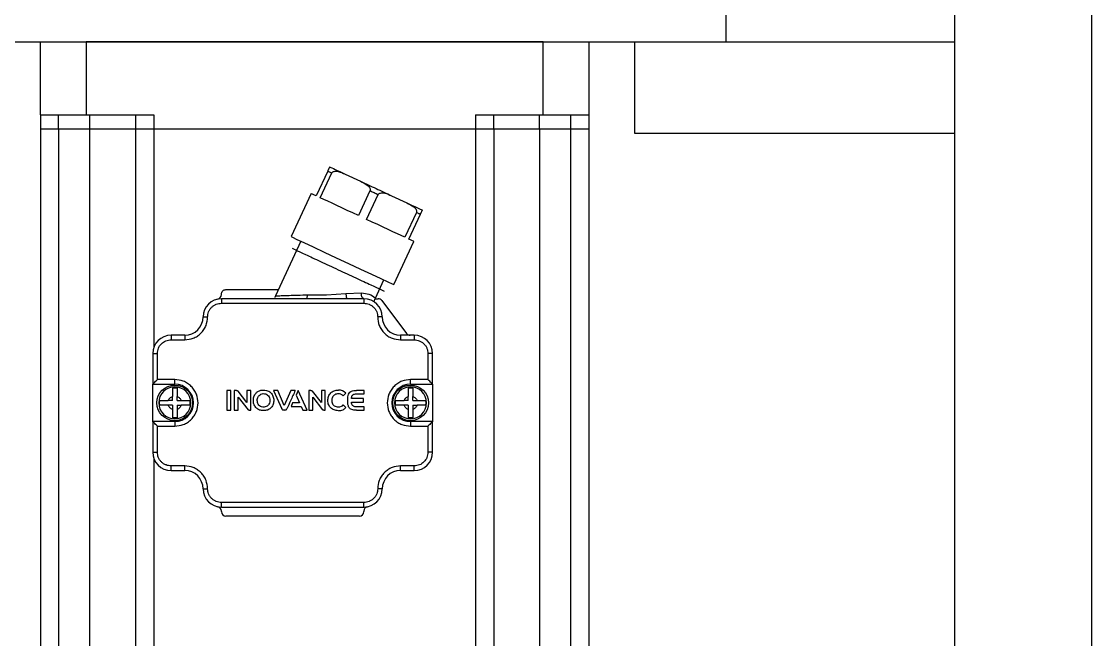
# Model space of a CAD drawing. Header units: millimetres. Extents: x 415 to 2018, y 500 to 823.
# Drawn here: x 666.59 to 678.29, y 648.04 to 654.8 of the extents above; entities that cross this region are included whole.
import ezdxf

# ---------------------------------------------------------------- set-up
doc = ezdxf.new("R2010")
doc.units = ezdxf.units.MM

msp = doc.modelspace()

# ---------------------------------------------------------------- linework, layer by layer
at = {"color": 161, "linetype": 'Continuous', "lineweight": 25, "true_color": 0x67adff}
for p, q in [((676.7947, 658.4776), (676.7947, 642.4776)), ((678.2947, 658.4776), (678.2947, 642.4776)), ((674.2947, 655.3811), (674.2947, 654.5811)), ((666.2947, 654.5811), (673.2947, 654.5811)), ((666.7947, 653.7811), (666.7947, 654.5811)), ((667.2947, 654.5811), (667.2947, 653.7811)), ((672.2947, 654.5811), (667.2947, 654.5811)), ((672.2947, 653.7811), (672.2947, 654.5811)), ((672.7947, 654.5811), (672.7947, 653.7811)), ((673.2947, 654.5811), (676.7947, 654.5811)), ((673.2947, 654.5811), (673.2947, 653.5811)), ((666.7947, 653.7811), (667.2947, 653.7811)), ((666.7947, 653.7811), (666.7947, 653.6311)), ((666.9947, 653.6311), (666.9947, 653.7811)), ((667.2947, 653.7811), (668.0347, 653.7811)), ((667.3347, 653.6311), (667.3347, 653.7811)), ((667.8347, 653.7811), (667.8347, 653.6311)), ((668.0347, 653.7811), (668.0347, 653.6311)), ((671.5547, 653.7811), (672.2947, 653.7811)), ((671.5547, 653.7811), (671.5547, 653.6311)), ((671.7547, 653.6311), (671.7547, 653.7811)), ((672.2547, 653.6311), (672.2547, 653.7811)), ((672.2947, 653.7811), (672.7947, 653.7811)), ((672.5947, 653.7811), (672.5947, 653.6311)), ((672.7947, 653.7811), (672.7947, 653.6311)), ((666.7947, 653.6311), (666.7947, 644.9011)), ((666.7947, 653.6311), (666.9947, 653.6311)), ((666.9947, 653.6311), (666.9947, 644.9011)), ((666.9947, 653.6311), (667.3347, 653.6311)), ((667.3347, 644.9011), (667.3347, 653.6311)), ((667.3347, 653.6311), (667.8347, 653.6311)), ((667.8347, 653.6311), (667.8347, 644.9011)), ((667.8347, 653.6311), (668.0347, 653.6311)), ((668.0347, 653.6311), (671.5547, 653.6311)), ((668.0347, 653.6311), (668.0347, 651.2335)), ((671.5547, 653.6311), (671.5547, 644.9011)), ((671.5547, 653.6311), (671.7547, 653.6311)), ((671.7547, 653.6311), (671.7547, 644.9011)), ((671.7547, 653.6311), (672.2547, 653.6311)), ((672.2547, 653.6311), (672.2547, 644.9011)), ((672.2547, 653.6311), (672.5947, 653.6311)), ((672.5947, 653.6311), (672.5947, 644.9011)), ((672.5947, 653.6311), (672.7947, 653.6311)), ((672.7947, 653.6311), (672.7947, 644.9011)), ((673.2947, 653.5811), (676.7947, 653.5811)), ((669.9381, 653.1678), (669.8113, 652.8959)), ((669.8562, 652.875), (669.983, 653.1469)), ((670.1295, 653.1337), (670.2964, 653.0559)), ((669.7569, 652.9213), (669.5372, 652.45)), ((670.4007, 652.9521), (670.2739, 652.6802)), ((670.3638, 652.6383), (670.4905, 652.9102)), ((670.6371, 652.8971), (670.8039, 652.8192)), ((670.9082, 652.7154), (670.7814, 652.4436)), ((670.8264, 652.4226), (670.9532, 652.6945)), ((669.6459, 652.3993), (669.3674, 651.8021)), ((670.661, 651.926), (670.8807, 652.3972)), ((668.8247, 651.8711), (669.3996, 651.8711)), ((670.4593, 651.7775), (670.5522, 651.9767)), ((668.7747, 651.816), (668.7747, 651.8211)), ((668.7747, 651.7711), (668.7747, 651.7211)), ((669.7026, 651.7711), (668.7747, 651.7711)), ((669.7179, 651.814), (669.9249, 651.8146)), ((669.9249, 651.8146), (670.1381, 651.8282)), ((670.1381, 651.8282), (670.3071, 651.834)), ((670.3347, 651.7711), (670.1534, 651.7711)), ((670.3347, 651.7711), (670.3347, 651.7211)), ((670.4563, 651.7711), (670.4899, 651.7711)), ((670.5297, 651.7511), (670.7997, 651.3911)), ((668.7747, 651.7211), (670.3347, 651.7211)), ((668.5747, 651.5711), (668.6247, 651.5711)), ((670.5347, 651.5711), (670.4847, 651.5711)), ((668.3747, 651.3711), (668.2247, 651.3711)), ((668.2247, 651.3711), (668.2247, 651.3211)), ((668.2247, 651.3211), (668.3747, 651.3211)), ((668.3747, 651.3711), (668.3747, 651.3211)), ((670.8847, 651.3711), (670.7347, 651.3711)), ((670.7347, 651.3711), (670.7347, 651.3211)), ((670.7347, 651.3211), (670.8847, 651.3211)), ((670.8847, 651.3711), (670.8847, 651.3211)), ((668.0247, 651.1711), (668.0247, 650.8361)), ((668.0247, 651.1711), (668.0747, 651.1711)), ((668.0747, 650.8861), (668.0747, 651.1711)), ((671.0347, 651.1711), (671.0347, 650.8861)), ((671.0847, 651.1711), (671.0347, 651.1711)), ((671.0847, 650.8361), (671.0847, 651.1711)), ((668.0247, 650.8361), (668.2647, 650.8361)), ((668.0247, 650.4261), (668.0247, 650.8361)), ((668.2647, 650.8861), (668.0747, 650.8861)), ((668.2647, 650.8361), (668.2647, 650.8861)), ((671.0347, 650.8861), (670.8447, 650.8861)), ((670.8447, 650.8361), (670.8447, 650.8861)), ((670.8447, 650.8361), (671.0847, 650.8361)), ((671.0847, 650.8361), (671.0847, 650.4261)), ((668.2397, 650.7959), (668.2897, 650.7959)), ((668.2397, 650.7959), (668.2397, 650.7018)), ((668.2397, 650.6561), (668.2397, 650.7018)), ((668.2897, 650.7959), (668.2897, 650.7018)), ((668.2897, 650.6561), (668.2897, 650.7018)), ((668.8781, 650.7672), (668.8354, 650.7672)), ((668.8354, 650.7672), (668.8354, 650.5504)), ((668.8781, 650.5504), (668.8781, 650.7672)), ((668.9164, 650.7671), (668.9164, 650.5502)), ((668.9398, 650.7671), (668.9164, 650.7671)), ((669.0541, 650.6368), (668.9584, 650.7579)), ((669.0541, 650.7674), (669.0541, 650.6368)), ((669.0972, 650.7674), (669.0541, 650.7674)), ((669.0972, 650.5502), (669.0972, 650.7674)), ((669.3441, 650.7672), (669.4352, 650.5643)), ((669.3923, 650.7672), (669.3441, 650.7672)), ((669.4632, 650.6015), (669.3923, 650.7672)), ((669.5341, 650.7672), (669.4632, 650.6015)), ((669.5823, 650.7672), (669.5341, 650.7672)), ((669.6158, 650.7672), (669.5932, 650.7168)), ((669.5932, 650.7168), (669.6305, 650.6311)), ((669.713, 650.5504), (669.6158, 650.7672)), ((669.731, 650.7671), (669.731, 650.5502)), ((669.7544, 650.7671), (669.731, 650.7671)), ((669.8687, 650.6368), (669.773, 650.7579)), ((669.9117, 650.7674), (669.8687, 650.7674)), ((669.8687, 650.7674), (669.8687, 650.6368)), ((669.9117, 650.5502), (669.9117, 650.7674)), ((670.1065, 650.7099), (670.1353, 650.7377)), ((670.3354, 650.7673), (670.2533, 650.7672)), ((670.2542, 650.7294), (670.3354, 650.7294)), ((670.3354, 650.7294), (670.3354, 650.7673)), ((670.8197, 650.7959), (670.8697, 650.7959)), ((670.8197, 650.7959), (670.8197, 650.7018)), ((670.8197, 650.6561), (670.8197, 650.7018)), ((670.8697, 650.7959), (670.8697, 650.7018)), ((670.8697, 650.6561), (670.8697, 650.7018)), ((668.0897, 650.6311), (668.098, 650.6311)), ((668.098, 650.6311), (668.0999, 650.6561)), ((668.0999, 650.6061), (668.098, 650.6311)), ((668.2397, 650.6561), (668.194, 650.6561)), ((668.2397, 650.6061), (668.194, 650.6061)), ((668.2397, 650.6061), (668.2397, 650.5604)), ((668.2897, 650.6561), (668.3354, 650.6561)), ((668.2897, 650.6061), (668.3354, 650.6061)), ((668.2897, 650.6061), (668.2897, 650.5604)), ((668.4294, 650.6561), (668.4313, 650.6311)), ((668.4313, 650.6311), (668.4294, 650.6061)), ((668.4313, 650.6311), (668.4397, 650.6311)), ((668.9595, 650.692), (669.0669, 650.5568)), ((668.9595, 650.5502), (668.9595, 650.692)), ((669.5547, 650.6311), (669.5366, 650.5907)), ((669.5366, 650.5907), (669.6479, 650.5907)), ((669.6305, 650.6311), (669.5547, 650.6311)), ((669.6479, 650.5907), (669.666, 650.5504)), ((669.7741, 650.692), (669.8814, 650.5568)), ((669.7741, 650.5502), (669.7741, 650.692)), ((670.138, 650.579), (670.1086, 650.6087)), ((670.3283, 650.6789), (670.1985, 650.6789)), ((670.1985, 650.6385), (670.3283, 650.6385)), ((670.3354, 650.5881), (670.2542, 650.5881)), ((670.3283, 650.6385), (670.3283, 650.6789)), ((670.3354, 650.5503), (670.3354, 650.5881)), ((670.6697, 650.6311), (670.678, 650.6311)), ((670.678, 650.6311), (670.6799, 650.6561)), ((670.6799, 650.6061), (670.678, 650.6311)), ((670.8197, 650.6561), (670.774, 650.6561)), ((670.8197, 650.6061), (670.774, 650.6061)), ((670.8197, 650.6061), (670.8197, 650.5604)), ((670.8697, 650.6561), (670.9154, 650.6561)), ((670.8697, 650.6061), (670.9154, 650.6061)), ((670.8697, 650.6061), (670.8697, 650.5604)), ((671.0094, 650.6561), (671.0113, 650.6311)), ((671.0113, 650.6311), (671.0094, 650.6061)), ((671.0113, 650.6311), (671.0197, 650.6311)), ((668.2397, 650.5604), (668.2397, 650.4663)), ((668.2897, 650.4663), (668.2397, 650.4663)), ((668.2897, 650.5604), (668.2897, 650.4663)), ((668.8354, 650.5504), (668.8781, 650.5504)), ((668.9164, 650.5502), (668.9595, 650.5502)), ((669.0802, 650.5502), (669.0972, 650.5502)), ((669.4699, 650.5504), (669.4565, 650.5504)), ((669.666, 650.5504), (669.713, 650.5504)), ((669.731, 650.5502), (669.7741, 650.5502)), ((669.8948, 650.5502), (669.9117, 650.5502)), ((670.2533, 650.5503), (670.3354, 650.5503)), ((670.8197, 650.5604), (670.8197, 650.4663)), ((670.8697, 650.4663), (670.8197, 650.4663)), ((670.8697, 650.5604), (670.8697, 650.4663)), ((668.2647, 650.4261), (668.0247, 650.4261)), ((668.0247, 650.4261), (668.0247, 650.0911)), ((668.0747, 650.0911), (668.0747, 650.3761)), ((668.0747, 650.3761), (668.2647, 650.3761)), ((668.2647, 650.4261), (668.2647, 650.3761)), ((671.0847, 650.4261), (670.8447, 650.4261)), ((670.8447, 650.4261), (670.8447, 650.3761)), ((670.8447, 650.3761), (671.0347, 650.3761)), ((671.0347, 650.3761), (671.0347, 650.0911)), ((671.0847, 650.0911), (671.0847, 650.4261)), ((668.0247, 650.0911), (668.0747, 650.0911)), ((668.0347, 650.0286), (668.0347, 644.9011)), ((671.0847, 650.0911), (671.0347, 650.0911)), ((668.3747, 649.9411), (668.2247, 649.9411)), ((668.2247, 649.8911), (668.2247, 649.9411)), ((668.2247, 649.8911), (668.3747, 649.8911)), ((668.3747, 649.8911), (668.3747, 649.9411)), ((670.8847, 649.9411), (670.7347, 649.9411)), ((670.7347, 649.8911), (670.7347, 649.9411)), ((670.7347, 649.8911), (670.8847, 649.8911)), ((670.8847, 649.8911), (670.8847, 649.9411)), ((668.5747, 649.6911), (668.6247, 649.6911)), ((670.5347, 649.6911), (670.4847, 649.6911)), ((670.3347, 649.5411), (668.7747, 649.5411)), ((668.7747, 649.4911), (668.7747, 649.5411)), ((670.3347, 649.4911), (670.3347, 649.5411)), ((668.7747, 649.4911), (670.3347, 649.4911)), ((668.7747, 649.4411), (668.7747, 649.4461)), ((670.3347, 649.4461), (670.3347, 649.4411)), ((670.2847, 649.3911), (668.8247, 649.3911))]:
    msp.add_line(p, q, dxfattribs=at)
for points in [[(669.9381, 653.1678), (669.943, 653.1655), (669.9481, 653.1631), (669.9535, 653.1607), (669.959, 653.1581), (669.9647, 653.1554), (669.9706, 653.1527), (669.9767, 653.1498), (669.983, 653.1469)], [(669.8113, 652.8959), (669.7877, 652.9069), (669.7707, 652.9149), (669.7604, 652.9197), (669.7569, 652.9213)], [(670.4007, 652.9521), (670.4119, 652.9469), (670.4231, 652.9416), (670.4344, 652.9364), (670.4456, 652.9312), (670.4569, 652.9259), (670.4681, 652.9207), (670.4793, 652.9154), (670.4905, 652.9102)], [(670.2739, 652.6802), (670.2122, 652.709), (670.1518, 652.7372), (670.0935, 652.7644), (670.0379, 652.7903), (669.9857, 652.8146), (669.9377, 652.837), (669.8944, 652.8572), (669.8562, 652.875)], [(670.9082, 652.7154), (670.9145, 652.7125), (670.9206, 652.7097), (670.9265, 652.7069), (670.9322, 652.7042), (670.9378, 652.7017), (670.9431, 652.6992), (670.9482, 652.6968), (670.9532, 652.6945)], [(670.7814, 652.4436), (670.7433, 652.4613), (670.7, 652.4816), (670.6519, 652.504), (670.5998, 652.5283), (670.5442, 652.5542), (670.4859, 652.5814), (670.4255, 652.6095), (670.3638, 652.6383)], [(669.5372, 652.45), (669.5535, 652.4424), (669.6015, 652.42), (669.6785, 652.3841), (669.7799, 652.3368), (669.8998, 652.2809), (670.0313, 652.2196), (670.1668, 652.1564), (670.2983, 652.0951), (670.4183, 652.0391), (670.5197, 651.9919), (670.5966, 651.956), (670.6447, 651.9336), (670.661, 651.926)], [(670.8807, 652.3972), (670.8773, 652.3989), (670.867, 652.4037), (670.8499, 652.4116), (670.8264, 652.4226)], [(668.0247, 650.8361), (668.0256, 650.8371), (668.0285, 650.8399), (668.0331, 650.8445), (668.0393, 650.8507), (668.0469, 650.8583), (668.0555, 650.867), (668.0649, 650.8763), (668.0747, 650.8861)], [(671.0847, 650.8361), (671.0837, 650.8371), (671.0809, 650.8399), (671.0762, 650.8445), (671.07, 650.8507), (671.0624, 650.8583), (671.0538, 650.867), (671.0444, 650.8763), (671.0347, 650.8861)], [(668.0747, 650.3761), (668.0649, 650.3858), (668.0555, 650.3952), (668.0469, 650.4039), (668.0393, 650.4114), (668.0331, 650.4177), (668.0285, 650.4223), (668.0256, 650.4251), (668.0247, 650.4261)], [(671.0847, 650.4261), (671.0837, 650.4251), (671.0809, 650.4223), (671.0762, 650.4177), (671.07, 650.4114), (671.0624, 650.4039), (671.0538, 650.3952), (671.0444, 650.3858), (671.0347, 650.3761)]]:
    msp.add_lwpolyline(points, dxfattribs=at)
for centre in [(668.2647, 650.6311), (670.8447, 650.6311)]:
    msp.add_circle(centre, 0.195, dxfattribs=at)
for centre, radius, start, end in [((668.7747, 651.5711), 0.2, 90, 180), ((668.7247, 651.816), 0.05, 281.53696, 0), ((670.3347, 651.5711), 0.2, 0, 90), ((670.4897, 651.7211), 0.05, 36.86928, 89.68931), ((668.3747, 651.5711), 0.2, 270, 0), ((670.7347, 651.5711), 0.2, 180, 270), ((668.2247, 651.1711), 0.2, 90, 180), ((670.8397, 651.4211), 0.05, 216.8699, 270), ((670.8847, 651.1711), 0.2, 0, 90), ((668.2647, 650.6311), 0.205, 270, 90), ((670.8447, 650.6311), 0.205, 90, 270), ((668.2647, 650.6311), 0.175, 0, 180), ((670.0549, 650.6599), 0.1119, 44.04996, 90.06635), ((670.8447, 650.6311), 0.175, 0, 180), ((668.2647, 650.6311), 0.175, 180, 0), ((670.8447, 650.6311), 0.175, 180, 0), ((669.4699, 650.5738), 0.0234, 269.99605, 335.777), ((668.2247, 650.0911), 0.2, 180, 270), ((670.8847, 650.0911), 0.2, 270, 360), ((668.3747, 649.6911), 0.2, 0, 90), ((670.7347, 649.6911), 0.2, 90, 180), ((668.7747, 649.6911), 0.2, 180, 270), ((670.3347, 649.6911), 0.2, 270, 0), ((668.7247, 649.4461), 0.05, 0, 78.46304), ((668.8247, 649.4411), 0.05, 180, 270), ((670.2847, 649.4411), 0.05, 270, 0), ((670.3847, 649.4461), 0.05, 101.53696, 180)]:
    msp.add_arc(centre, radius, start, end, dxfattribs=at)
for points, knots in [([(669.9592, 653.2131), (669.9591, 653.2129), (669.959, 653.2126), (669.9534, 653.2007), (669.9497, 653.1927), (669.9451, 653.1829), (669.9416, 653.1753), (669.9391, 653.1699), (669.9381, 653.1678)], [0, 0, 0, 0, 0.028133329, 0.034555562, 0.042019384, 0.045029761, 0.048068266, 0.049999994, 0.049999994, 0.049999994, 0.049999994]), ([(669.9592, 653.2131), (669.9751, 653.2057), (670.0069, 653.1909), (670.0887, 653.1528), (670.1295, 653.1337)], [0, 0, 0, 0, 0.09397012, 0.18794023, 0.18794023, 0.18794023, 0.18794023]), ([(669.983, 653.1469), (669.9843, 653.1491), (669.9873, 653.1542), (669.9959, 653.1605), (670.0117, 653.166), (670.0529, 653.1661), (670.0929, 653.1505), (670.1235, 653.1365), (670.1295, 653.1337)], [0, 0, 0, 0, 0.00694143, 0.01543025, 0.02872538, 0.05467703, 0.13794498, 0.15856452, 0.15856452, 0.15856452, 0.15856452]), ([(670.2964, 653.0559), (670.3228, 653.0433), (670.3551, 653.0278), (670.3874, 652.9983), (670.3983, 652.9836), (670.403, 652.9693), (670.4035, 652.9599), (670.4015, 652.9543), (670.4007, 652.9521)], [0, 0, 0, 0, 0.08922388, 0.1095917, 0.13326289, 0.14281011, 0.15244654, 0.15857296, 0.15857296, 0.15857296, 0.15857296]), ([(670.2964, 653.0559), (670.3532, 653.0294), (670.4667, 652.9765), (670.5803, 652.9235), (670.6371, 652.8971)], [0, 0, 0, 0, 0.18794021, 0.37588045, 0.37588045, 0.37588045, 0.37588045]), ([(670.4905, 652.9102), (670.4919, 652.9125), (670.4948, 652.9175), (670.5034, 652.9238), (670.5192, 652.9293), (670.5605, 652.9294), (670.6004, 652.9138), (670.631, 652.8998), (670.6371, 652.8971)], [0, 0, 0, 0, 0.00694141, 0.01543024, 0.0287255, 0.05467698, 0.13794482, 0.15856452, 0.15856452, 0.15856452, 0.15856452]), ([(670.8039, 652.8192), (670.8303, 652.8066), (670.8627, 652.7912), (670.895, 652.7616), (670.9058, 652.7469), (670.9105, 652.7327), (670.9111, 652.7232), (670.909, 652.7176), (670.9082, 652.7154)], [0, 0, 0, 0, 0.08922378, 0.10959164, 0.13326282, 0.14281009, 0.1524466, 0.15857302, 0.15857302, 0.15857302, 0.15857302]), ([(670.8039, 652.8192), (670.8448, 652.8002), (670.9266, 652.762), (670.9584, 652.7472), (670.9743, 652.7398)], [0, 0, 0, 0, 0.09397012, 0.18794026, 0.18794026, 0.18794026, 0.18794026]), ([(670.9532, 652.6945), (670.9543, 652.6969), (670.9567, 652.7021), (670.9607, 652.7106), (670.9656, 652.7212), (670.973, 652.737), (670.9742, 652.7395), (670.9743, 652.7398), (670.9743, 652.7398)], [0, 0, 0, 0, 0.002188842, 0.0048656, 0.009057991, 0.017241293, 0.043498081, 0.050000039, 0.050000039, 0.050000039, 0.050000039]), ([(669.5491, 652.3231), (669.5568, 652.3195), (669.572, 652.3124), (669.6886, 652.258), (669.8546, 652.1806), (670.0522, 652.0885), (670.2502, 651.9961), (670.4168, 651.9184), (670.5333, 651.8641), (670.5485, 651.8571), (670.556, 651.8535)], [0, 0, 0, 0, 0.1394993, 0.2779675, 0.4166746, 0.5551092, 0.6939326, 0.8334157, 0.9720921, 1.111, 1.111, 1.111, 1.111]), ([(668.7747, 651.8211), (668.7754, 651.8276), (668.7769, 651.8407), (668.7885, 651.8573), (668.805, 651.8688), (668.8181, 651.8703), (668.8247, 651.8711)], [0, 0, 0, 0, 0.019581333, 0.039162853, 0.058744425, 0.078325831, 0.078325831, 0.078325831, 0.078325831]), ([(669.3674, 651.8021), (669.3664, 651.7999), (669.3643, 651.7954), (669.3615, 651.7894), (669.3602, 651.7866), (669.3596, 651.7852)], [0, 0, 0, 0, 0.006208895, 0.012409205, 0.01858886, 0.01858886, 0.01858886, 0.01858886]), ([(669.3674, 651.8021), (669.387, 651.8027), (669.4277, 651.8042), (669.5394, 651.8079), (669.647, 651.8115), (669.7179, 651.814)], [0, 0, 0, 0, 0.08448589, 0.17528221, 0.35065009, 0.35065009, 0.35065009, 0.35065009]), ([(669.7026, 651.7711), (669.7044, 651.7717), (669.708, 651.7729), (669.7129, 651.7825), (669.7166, 651.7967), (669.7174, 651.8083), (669.7179, 651.814)], [0, 0, 0, 0, 0.011553001, 0.023883082, 0.036213254, 0.047766359, 0.047766359, 0.047766359, 0.047766359]), ([(670.1534, 651.7711), (670.085, 651.7696), (669.9348, 651.7663), (669.7844, 651.7694), (669.7026, 651.7711)], [0, 0, 0, 0, 0.20546576, 0.45084694, 0.45084694, 0.45084694, 0.45084694]), ([(670.1381, 651.8282), (670.138, 651.8215), (670.1379, 651.8111), (670.1396, 651.7979), (670.1415, 651.7885), (670.144, 651.7807), (670.147, 651.7751), (670.1502, 651.7717), (670.1523, 651.7713), (670.1534, 651.7711)], [0, 0, 0, 0, 0.014421189, 0.022370541, 0.030587373, 0.038870035, 0.047007288, 0.054809302, 0.062130794, 0.062130794, 0.062130794, 0.062130794]), ([(670.3347, 651.7711), (670.3327, 651.7713), (670.3286, 651.7717), (670.3225, 651.7754), (670.3167, 651.7816), (670.3118, 651.7903), (670.3083, 651.8008), (670.3063, 651.8122), (670.3059, 651.8235), (670.3067, 651.8306), (670.3071, 651.834)], [0, 0, 0, 0, 0.008589178, 0.017885945, 0.027722922, 0.037853774, 0.047984646, 0.057821501, 0.067118418, 0.075707479, 0.075707479, 0.075707479, 0.075707479]), ([(670.3071, 651.834), (670.3361, 651.8311), (670.4047, 651.8242), (670.4393, 651.7946), (670.4593, 651.7775)], [0, 0, 0, 0, 0.07022536, 0.16617711, 0.16617711, 0.16617711, 0.16617711]), ([(670.4593, 651.7775), (670.4583, 651.7752), (670.4562, 651.7707), (670.4528, 651.7634), (670.4486, 651.7546), (670.4437, 651.7439), (670.4419, 651.7402), (670.4418, 651.74), (670.4418, 651.74)], [0, 0, 0, 0, 0.00291119, 0.005812644, 0.010594236, 0.019624635, 0.038936767, 0.041440854, 0.041440854, 0.041440854, 0.041440854]), ([(668.6247, 651.5711), (668.6267, 651.59), (668.6298, 651.6191), (668.6485, 651.654), (668.6678, 651.6779), (668.6917, 651.6973), (668.7267, 651.716), (668.7558, 651.7191), (668.7747, 651.7211)], [0, 0, 0, 0, 0.05630407, 0.0869117, 0.11757305, 0.14818076, 0.17884204, 0.23514611, 0.23514611, 0.23514611, 0.23514611]), ([(670.3347, 651.7211), (670.3535, 651.7191), (670.3826, 651.716), (670.4176, 651.6973), (670.4415, 651.6779), (670.4609, 651.654), (670.4795, 651.6191), (670.4827, 651.59), (670.4847, 651.5711)], [0, 0, 0, 0, 0.05630407, 0.0869117, 0.11757303, 0.14818067, 0.17884209, 0.23514617, 0.23514617, 0.23514617, 0.23514617]), ([(668.3747, 651.3211), (668.4061, 651.3244), (668.4546, 651.3296), (668.5129, 651.3608), (668.5527, 651.3931), (668.585, 651.4328), (668.6161, 651.4911), (668.6213, 651.5397), (668.6247, 651.5711)], [0, 0, 0, 0, 0.09384013, 0.14487087, 0.19595511, 0.24698578, 0.29807008, 0.39191014, 0.39191014, 0.39191014, 0.39191014]), ([(670.4847, 651.5711), (670.488, 651.5397), (670.4932, 651.4911), (670.5243, 651.4329), (670.5566, 651.3931), (670.5964, 651.3608), (670.6547, 651.3296), (670.7032, 651.3244), (670.7347, 651.3211)], [0, 0, 0, 0, 0.09384006, 0.14487073, 0.19595497, 0.2469857, 0.29807, 0.39191013, 0.39191013, 0.39191013, 0.39191013]), ([(668.0747, 651.1711), (668.0769, 651.1907), (668.0814, 651.2301), (668.1161, 651.2796), (668.1657, 651.3143), (668.205, 651.3188), (668.2247, 651.3211)], [0, 0, 0, 0, 0.05874438, 0.11748873, 0.17623319, 0.23497772, 0.23497772, 0.23497772, 0.23497772]), ([(670.8847, 651.3211), (670.9035, 651.3191), (670.9326, 651.316), (670.9676, 651.2973), (670.9915, 651.2779), (671.0109, 651.254), (671.0295, 651.2191), (671.0327, 651.19), (671.0347, 651.1711)], [0, 0, 0, 0, 0.05630407, 0.0869117, 0.11757303, 0.14818067, 0.17884195, 0.23514603, 0.23514603, 0.23514603, 0.23514603]), ([(668.2647, 650.3761), (668.2967, 650.3795), (668.3462, 650.3848), (668.4057, 650.4165), (668.4462, 650.4495), (668.4794, 650.4901), (668.5101, 650.5495), (668.5259, 650.6311), (668.5101, 650.7127), (668.4794, 650.7721), (668.4462, 650.8127), (668.4057, 650.8456), (668.3463, 650.8774), (668.2967, 650.8827), (668.2647, 650.8861)], [0, 0, 0, 0, 0.09576974, 0.14785026, 0.19998444, 0.25206483, 0.30419907, 0.39996892, 0.49573859, 0.54781898, 0.59995331, 0.65203384, 0.70416795, 0.79993769, 0.79993769, 0.79993769, 0.79993769]), ([(670.8447, 650.8861), (670.8126, 650.8827), (670.7631, 650.8774), (670.7037, 650.8456), (670.6631, 650.8127), (670.63, 650.7721), (670.5992, 650.7127), (670.5835, 650.6311), (670.5992, 650.5495), (670.63, 650.4901), (670.6631, 650.4495), (670.7036, 650.4166), (670.7631, 650.3848), (670.8126, 650.3795), (670.8447, 650.3761)], [0, 0, 0, 0, 0.09576965, 0.14785017, 0.19998435, 0.25206487, 0.30419912, 0.39996876, 0.4957386, 0.54781899, 0.59995317, 0.65203382, 0.70416801, 0.79993766, 0.79993766, 0.79993766, 0.79993766]), ([(668.194, 650.6561), (668.1961, 650.6612), (668.2005, 650.6715), (668.2112, 650.6845), (668.2242, 650.6953), (668.2345, 650.6996), (668.2397, 650.7018)], [0, 0, 0, 0, 0.016662069, 0.033394028, 0.05004277, 0.066793677, 0.066793677, 0.066793677, 0.066793677]), ([(668.2897, 650.7018), (668.2948, 650.6996), (668.3051, 650.6953), (668.3181, 650.6845), (668.3288, 650.6715), (668.3332, 650.6613), (668.3354, 650.6561)], [0, 0, 0, 0, 0.016648222, 0.033395973, 0.050047373, 0.066796906, 0.066796906, 0.066796906, 0.066796906]), ([(668.9398, 650.7671), (668.9419, 650.7669), (668.9459, 650.7666), (668.9527, 650.7638), (668.9562, 650.7601), (668.9584, 650.7579)], [0, 0, 0, 0, 0.006173376, 0.012148987, 0.021406917, 0.021406917, 0.021406917, 0.021406917]), ([(669.2468, 650.5461), (669.2316, 650.5463), (669.2027, 650.5466), (669.1635, 650.5657), (669.1364, 650.5984), (669.1236, 650.6403), (669.1253, 650.6859), (669.1415, 650.7252), (669.1677, 650.7525), (669.1992, 650.769), (669.2235, 650.7708), (669.2365, 650.7718)], [0, 0, 0, 0, 0.04526952, 0.0862283, 0.1267766, 0.16952821, 0.21526681, 0.26194251, 0.29369596, 0.32755596, 0.36641958, 0.36641958, 0.36641958, 0.36641958]), ([(669.2945, 650.616), (669.2908, 650.6107), (669.283, 650.5997), (669.2641, 650.5888), (669.24, 650.5844), (669.2144, 650.5866), (669.1919, 650.598), (669.1773, 650.6157), (669.1669, 650.6428), (669.1665, 650.6721), (669.1755, 650.6982), (669.1838, 650.7084), (669.1879, 650.7134)], [0, 0, 0, 0, 0.01938169, 0.03994806, 0.06389143, 0.09227457, 0.11593198, 0.13784074, 0.15970816, 0.2024223, 0.22255108, 0.24176358, 0.24176358, 0.24176358, 0.24176358]), ([(669.1879, 650.7134), (669.1943, 650.7186), (669.2075, 650.7294), (669.2338, 650.7335), (669.2597, 650.7309), (669.2826, 650.7184), (669.2982, 650.6975), (669.3057, 650.6715), (669.3059, 650.6427), (669.2983, 650.6249), (669.2945, 650.616)], [0, 0, 0, 0, 0.02448334, 0.05059938, 0.07734948, 0.1017264, 0.1267697, 0.15359118, 0.18228321, 0.21130688, 0.21130688, 0.21130688, 0.21130688]), ([(669.2365, 650.7718), (669.2467, 650.7712), (669.2664, 650.77), (669.2939, 650.7592), (669.3206, 650.7391), (669.3418, 650.7056), (669.3502, 650.6615), (669.3438, 650.6174), (669.3231, 650.5796), (669.2889, 650.5529), (669.2611, 650.5484), (669.2468, 650.5461)], [0, 0, 0, 0, 0.03055682, 0.05922661, 0.08727047, 0.13019807, 0.17507412, 0.21978572, 0.26165081, 0.30213409, 0.34523345, 0.34523345, 0.34523345, 0.34523345]), ([(669.5823, 650.7672), (669.5653, 650.7294), (669.5349, 650.6617), (669.5046, 650.594), (669.4913, 650.5642)], [0, 0, 0, 0, 0.12460437, 0.22250795, 0.22250795, 0.22250795, 0.22250795]), ([(669.7544, 650.7671), (669.7564, 650.7669), (669.7605, 650.7666), (669.7672, 650.7638), (669.7708, 650.7601), (669.773, 650.7579)], [0, 0, 0, 0, 0.006175491, 0.012147336, 0.021411545, 0.021411545, 0.021411545, 0.021411545]), ([(670.0548, 650.5458), (670.0389, 650.547), (670.0088, 650.5494), (669.9697, 650.5733), (669.9455, 650.611), (669.9373, 650.6563), (669.9447, 650.7023), (669.9688, 650.7417), (670.0081, 650.7677), (670.0388, 650.7704), (670.0548, 650.7718)], [0, 0, 0, 0, 0.04740509, 0.0899758, 0.13269349, 0.17861841, 0.22553787, 0.27019783, 0.3141518, 0.36181731, 0.36181731, 0.36181731, 0.36181731]), ([(670.0548, 650.7306), (670.0477, 650.7301), (670.0341, 650.7293), (670.0153, 650.7218), (670.0001, 650.7096), (669.9893, 650.6932), (669.983, 650.6739), (669.9817, 650.653), (669.9853, 650.6319), (669.9945, 650.6129), (670.0094, 650.5979), (670.0302, 650.588), (670.0461, 650.587), (670.0548, 650.5864)], [0, 0, 0, 0, 0.02120663, 0.04076885, 0.05969539, 0.07900341, 0.0990626, 0.11992706, 0.14129886, 0.16277054, 0.18241186, 0.20407182, 0.23003371, 0.23003371, 0.23003371, 0.23003371]), ([(670.1065, 650.7099), (670.0981, 650.7164), (670.0827, 650.7284), (670.0635, 650.7299), (670.0548, 650.7306)], [0, 0, 0, 0, 0.031283742, 0.056963327, 0.056963327, 0.056963327, 0.056963327]), ([(670.1568, 650.6588), (670.157, 650.6718), (670.1574, 650.6951), (670.1644, 650.7266), (670.1794, 650.7486), (670.2003, 650.7606), (670.2249, 650.7665), (670.2432, 650.767), (670.2533, 650.7672)], [0, 0, 0, 0, 0.03927075, 0.06998002, 0.09572633, 0.11645553, 0.1408929, 0.17119382, 0.17119382, 0.17119382, 0.17119382]), ([(670.1985, 650.6789), (670.1991, 650.6849), (670.2001, 650.6961), (670.2057, 650.7113), (670.217, 650.7229), (670.2341, 650.7288), (670.2471, 650.7292), (670.2542, 650.7294)], [0, 0, 0, 0, 0.018119437, 0.033738118, 0.047687344, 0.065252352, 0.086597046, 0.086597046, 0.086597046, 0.086597046]), ([(670.774, 650.6561), (670.7761, 650.6612), (670.7805, 650.6715), (670.7912, 650.6845), (670.8042, 650.6953), (670.8145, 650.6996), (670.8197, 650.7018)], [0, 0, 0, 0, 0.016662029, 0.033393989, 0.050042804, 0.066793795, 0.066793795, 0.066793795, 0.066793795]), ([(670.8697, 650.7018), (670.8748, 650.6996), (670.8851, 650.6953), (670.8981, 650.6845), (670.9088, 650.6715), (670.9132, 650.6613), (670.9154, 650.6561)], [0, 0, 0, 0, 0.016648222, 0.033395973, 0.050047373, 0.066796906, 0.066796906, 0.066796906, 0.066796906]), ([(668.0999, 650.6561), (668.1054, 650.6561), (668.1165, 650.6561), (668.1444, 650.6561), (668.1714, 650.6561), (668.1883, 650.6561), (668.194, 650.6561)], [0, 0, 0, 0, 0.026790928, 0.053574306, 0.080575279, 0.094064139, 0.094064139, 0.094064139, 0.094064139]), ([(668.194, 650.6061), (668.1821, 650.6061), (668.1584, 650.6061), (668.1273, 650.6061), (668.1086, 650.6061), (668.1018, 650.6061), (668.0999, 650.6061)], [0, 0, 0, 0, 0.028255963, 0.05656185, 0.083844581, 0.094055384, 0.094055384, 0.094055384, 0.094055384]), ([(668.2397, 650.5604), (668.2345, 650.5626), (668.2243, 650.5669), (668.2113, 650.5777), (668.2005, 650.5906), (668.1961, 650.6009), (668.194, 650.6061)], [0, 0, 0, 0, 0.016645634, 0.033390649, 0.050039371, 0.066786254, 0.066786254, 0.066786254, 0.066786254]), ([(668.3354, 650.6061), (668.3332, 650.601), (668.3288, 650.5907), (668.3181, 650.5777), (668.3051, 650.5669), (668.2948, 650.5626), (668.2897, 650.5604)], [0, 0, 0, 0, 0.016662029, 0.033393987, 0.050042685, 0.066793672, 0.066793672, 0.066793672, 0.066793672]), ([(668.3354, 650.6561), (668.3472, 650.6561), (668.3709, 650.6561), (668.402, 650.6561), (668.4207, 650.6561), (668.4276, 650.6561), (668.4294, 650.6561)], [0, 0, 0, 0, 0.028254783, 0.05655957, 0.083841385, 0.094045326, 0.094045326, 0.094045326, 0.094045326]), ([(668.4294, 650.6061), (668.4239, 650.6061), (668.4128, 650.6061), (668.3849, 650.6061), (668.3579, 650.6061), (668.341, 650.6061), (668.3354, 650.6061)], [0, 0, 0, 0, 0.02679119, 0.053574719, 0.080575571, 0.094064046, 0.094064046, 0.094064046, 0.094064046]), ([(670.0548, 650.5864), (670.0662, 650.5878), (670.0864, 650.5902), (670.1019, 650.6031), (670.1086, 650.6087)], [0, 0, 0, 0, 0.033737871, 0.059545535, 0.059545535, 0.059545535, 0.059545535]), ([(670.0548, 650.5458), (670.0725, 650.5475), (670.1038, 650.5505), (670.1277, 650.5704), (670.138, 650.579)], [0, 0, 0, 0, 0.052201144, 0.091757973, 0.091757973, 0.091757973, 0.091757973]), ([(670.2533, 650.5503), (670.2436, 650.5505), (670.226, 650.551), (670.2022, 650.5563), (670.1834, 650.5662), (670.167, 650.585), (670.1574, 650.6173), (670.157, 650.6437), (670.1568, 650.6588)], [0, 0, 0, 0, 0.02906688, 0.05271744, 0.07276981, 0.09179792, 0.12590117, 0.17120099, 0.17120099, 0.17120099, 0.17120099]), ([(670.2542, 650.5881), (670.248, 650.5883), (670.2367, 650.5886), (670.2211, 650.5928), (670.208, 650.6023), (670.2004, 650.6187), (670.1992, 650.6316), (670.1985, 650.6385)], [0, 0, 0, 0, 0.018423128, 0.033955685, 0.047894332, 0.065562731, 0.086565022, 0.086565022, 0.086565022, 0.086565022]), ([(670.6799, 650.6561), (670.6854, 650.6561), (670.6965, 650.6561), (670.7244, 650.6561), (670.7514, 650.6561), (670.7683, 650.6561), (670.774, 650.6561)], [0, 0, 0, 0, 0.026791192, 0.053574662, 0.080575515, 0.094064139, 0.094064139, 0.094064139, 0.094064139]), ([(670.774, 650.6061), (670.7621, 650.6061), (670.7384, 650.6061), (670.7073, 650.6061), (670.6886, 650.6061), (670.6818, 650.6061), (670.6799, 650.6061)], [0, 0, 0, 0, 0.028256104, 0.056562133, 0.083845, 0.094055291, 0.094055291, 0.094055291, 0.094055291]), ([(670.8197, 650.5604), (670.8145, 650.5626), (670.8043, 650.5669), (670.7913, 650.5777), (670.7805, 650.5906), (670.7761, 650.6009), (670.774, 650.6061)], [0, 0, 0, 0, 0.016645718, 0.033390617, 0.050039542, 0.066786466, 0.066786466, 0.066786466, 0.066786466]), ([(670.9154, 650.6061), (670.9132, 650.601), (670.9088, 650.5907), (670.8981, 650.5777), (670.8851, 650.5669), (670.8748, 650.5626), (670.8697, 650.5604)], [0, 0, 0, 0, 0.016662029, 0.033393987, 0.050042685, 0.066793672, 0.066793672, 0.066793672, 0.066793672]), ([(670.9154, 650.6561), (670.9272, 650.6561), (670.9509, 650.6561), (670.982, 650.6561), (671.0007, 650.6561), (671.0076, 650.6561), (671.0094, 650.6561)], [0, 0, 0, 0, 0.028254919, 0.056559908, 0.083841805, 0.094045233, 0.094045233, 0.094045233, 0.094045233]), ([(671.0094, 650.6061), (671.0039, 650.6061), (670.9928, 650.6061), (670.9649, 650.6061), (670.9379, 650.6061), (670.921, 650.6061), (670.9154, 650.6061)], [0, 0, 0, 0, 0.026790936, 0.05357444, 0.080575349, 0.094064139, 0.094064139, 0.094064139, 0.094064139]), ([(669.0802, 650.5502), (669.0788, 650.5503), (669.0759, 650.5506), (669.071, 650.5526), (669.0684, 650.5552), (669.0669, 650.5568)], [0, 0, 0, 0, 0.004438221, 0.008728076, 0.015367604, 0.015367604, 0.015367604, 0.015367604]), ([(669.4565, 650.5504), (669.4539, 650.5507), (669.4489, 650.5512), (669.4407, 650.5555), (669.4373, 650.561), (669.4352, 650.5643)], [0, 0, 0, 0, 0.007729889, 0.015184354, 0.026764012, 0.026764012, 0.026764012, 0.026764012]), ([(669.8948, 650.5502), (669.8933, 650.5503), (669.8904, 650.5506), (669.8856, 650.5526), (669.883, 650.5552), (669.8814, 650.5568)], [0, 0, 0, 0, 0.004462787, 0.008754791, 0.015384204, 0.015384204, 0.015384204, 0.015384204]), ([(668.2247, 649.9411), (668.2058, 649.9431), (668.1767, 649.9462), (668.1417, 649.9649), (668.1179, 649.9843), (668.0985, 650.0081), (668.0798, 650.0431), (668.0767, 650.0722), (668.0747, 650.0911)], [0, 0, 0, 0, 0.05630407, 0.08691161, 0.11757302, 0.14818066, 0.17884194, 0.23514619, 0.23514619, 0.23514619, 0.23514619]), ([(671.0347, 650.0911), (671.0324, 650.0714), (671.0279, 650.0321), (670.9932, 649.9825), (670.9436, 649.9479), (670.9043, 649.9433), (670.8847, 649.9411)], [0, 0, 0, 0, 0.05874455, 0.11748895, 0.1762333, 0.23497774, 0.23497774, 0.23497774, 0.23497774]), ([(668.6247, 649.6911), (668.6213, 649.7225), (668.6161, 649.7711), (668.585, 649.8293), (668.5527, 649.8691), (668.5129, 649.9014), (668.4547, 649.9325), (668.4061, 649.9377), (668.3747, 649.9411)], [0, 0, 0, 0, 0.09384005, 0.14487091, 0.195955, 0.24698573, 0.29806995, 0.39191015, 0.39191015, 0.39191015, 0.39191015]), ([(670.7347, 649.9411), (670.7032, 649.9377), (670.6547, 649.9325), (670.5964, 649.9014), (670.5567, 649.8691), (670.5243, 649.8293), (670.4932, 649.7711), (670.488, 649.7225), (670.4847, 649.6911)], [0, 0, 0, 0, 0.0938402, 0.14487068, 0.1959551, 0.24698563, 0.29807008, 0.39191013, 0.39191013, 0.39191013, 0.39191013]), ([(668.7747, 649.5411), (668.7558, 649.5431), (668.7267, 649.5462), (668.6917, 649.5649), (668.6679, 649.5843), (668.6485, 649.6081), (668.6298, 649.6431), (668.6267, 649.6722), (668.6247, 649.6911)], [0, 0, 0, 0, 0.05630407, 0.08691161, 0.11757294, 0.14818058, 0.17884215, 0.23514604, 0.23514604, 0.23514604, 0.23514604]), ([(670.4847, 649.6911), (670.4827, 649.6722), (670.4795, 649.6431), (670.4609, 649.6082), (670.4415, 649.5843), (670.4176, 649.5649), (670.3827, 649.5462), (670.3535, 649.5431), (670.3347, 649.5411)], [0, 0, 0, 0, 0.05630389, 0.08691152, 0.11757304, 0.14818071, 0.17884195, 0.23514602, 0.23514602, 0.23514602, 0.23514602])]:
    msp.add_open_spline(points, degree=3, knots=knots, dxfattribs=at)

doc.saveas('drawing.dxf')
